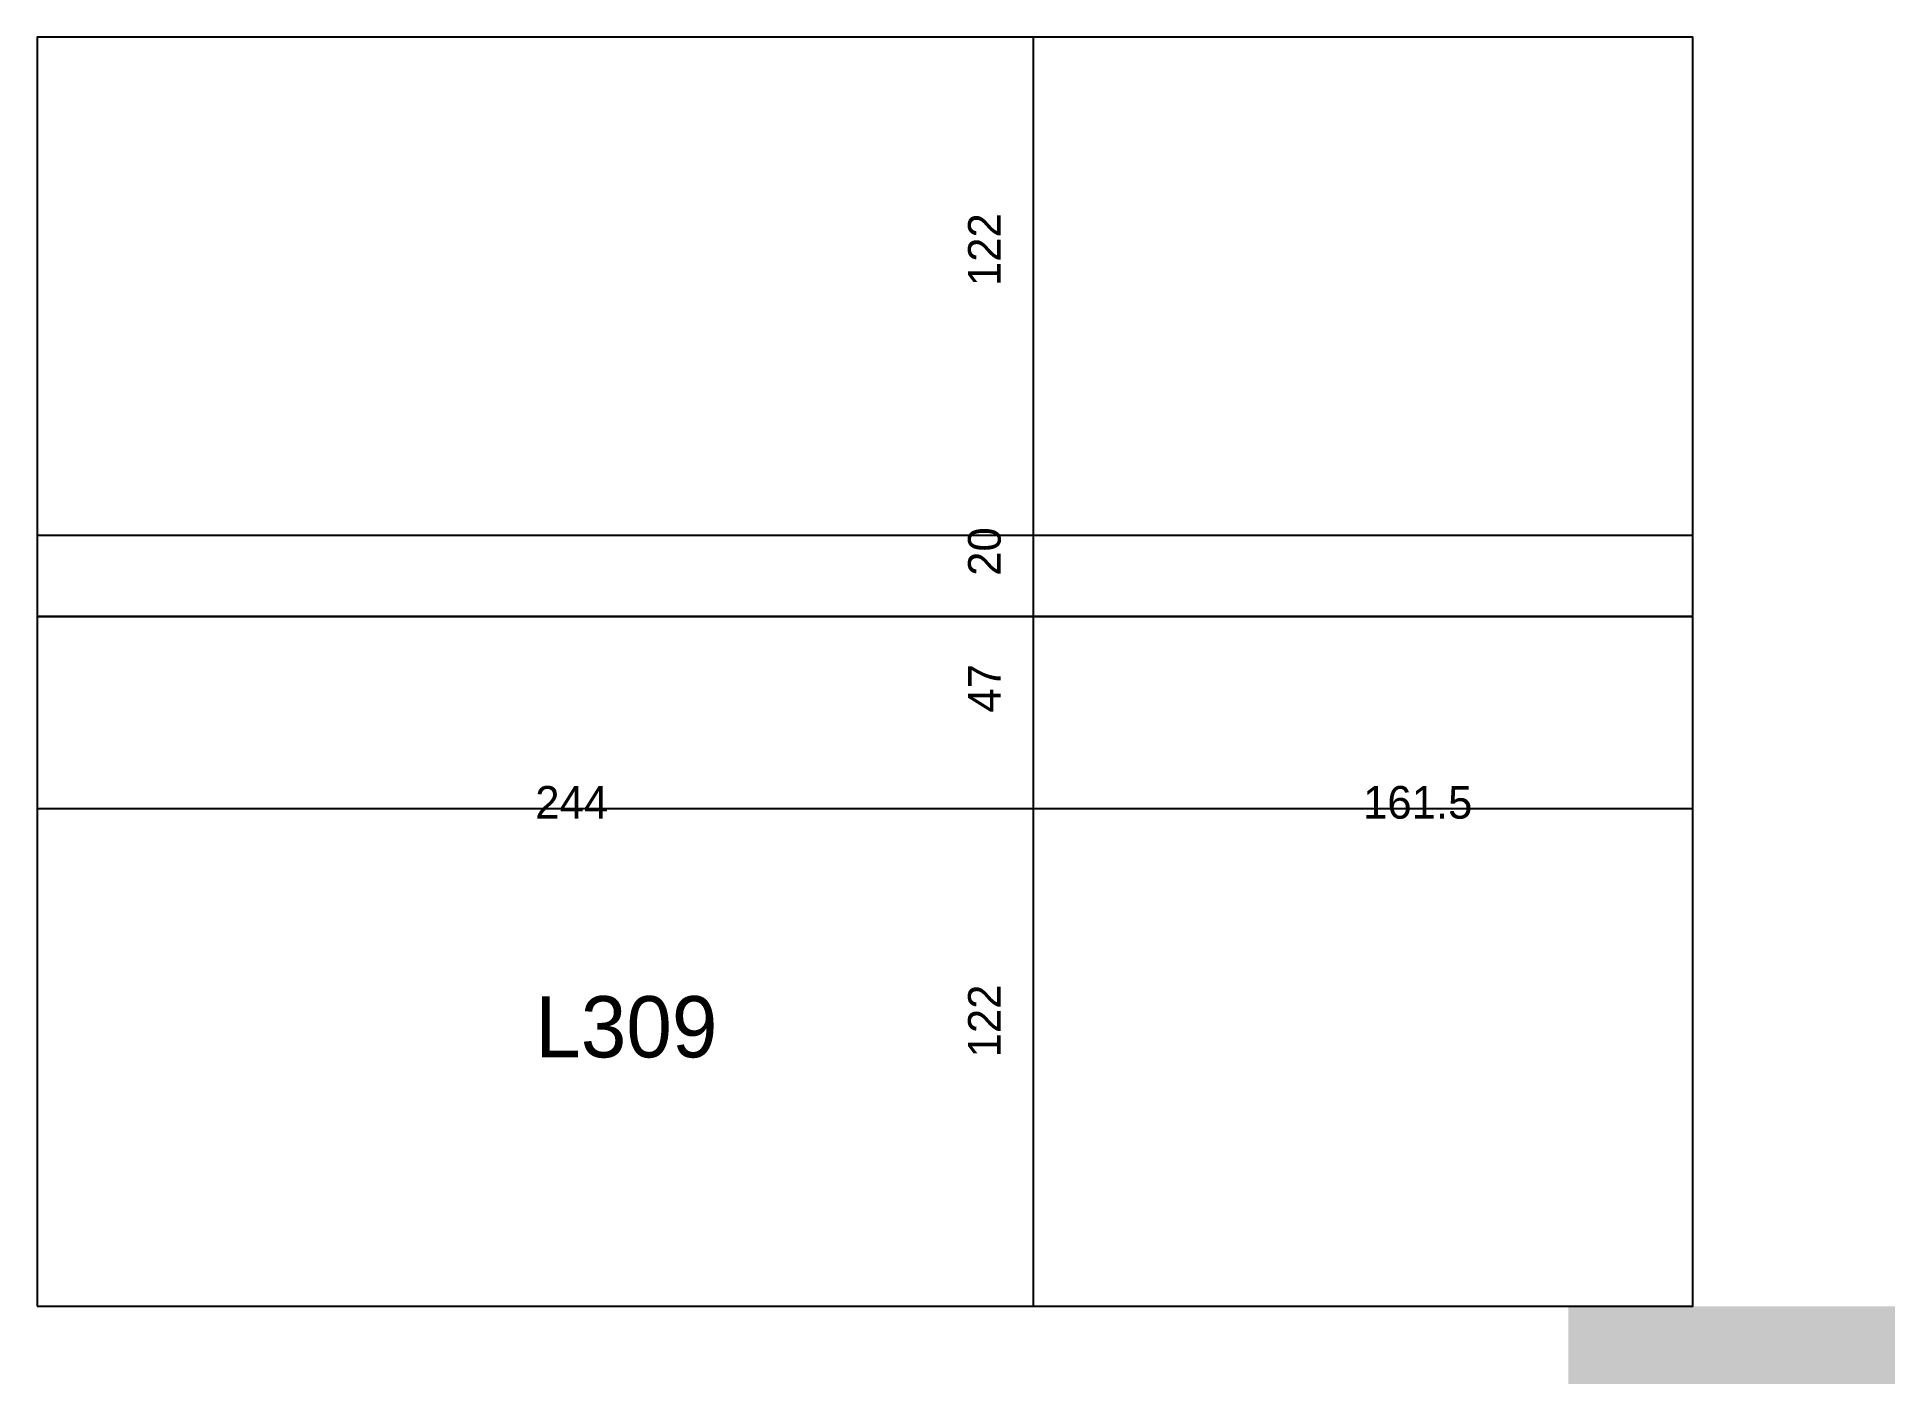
# Model space of a CAD drawing. Extents: x 2743 to 3198, y 2262 to 2592.
import ezdxf

# ---------------------------------------------------------------- set-up
doc = ezdxf.new("R2010")
doc.units = 0
for name, color, linetype in [('3', 3, 'Continuous'), ('4', 4, 'Continuous'), ('Hachura', 251, 'Continuous'), ('Painéis', 200, 'Continuous')]:
    doc.layers.add(name, color=color, linetype=linetype)

msp = doc.modelspace()

# ---------------------------------------------------------------- hatches: boundary and pattern name
at = {"layer": 'Hachura'}
h = msp.add_hatch(color=7, dxfattribs=at)
h.dxf.hatch_style = 1
h.paths.add_polyline_path([(3117.57, 2261.94), (3197.57, 2261.94), (3197.57, 2280.94), (3117.57, 2280.94)])

# ---------------------------------------------------------------- linework, layer by layer
at = {"layer": '3'}
for p, q in [((3148.07, 2591.94), (2742.57, 2591.94)), ((2742.57, 2591.94), (2742.57, 2280.94)), ((2986.57, 2280.94), (2986.57, 2591.94)), ((3148.07, 2280.94), (3148.07, 2591.94)), ((2742.57, 2449.94), (3148.07, 2449.94)), ((2742.57, 2402.94), (3148.07, 2402.94)), ((2742.57, 2280.94), (3148.07, 2280.94))]:
    msp.add_line(p, q, dxfattribs=at)
at = {"layer": '3', "lineweight": 25}
msp.add_lwpolyline([(2742.57, 2280.94), (3148.07, 2280.94), (3148.07, 2591.94), (2742.57, 2591.94)], close=True, dxfattribs=at)
at = {"layer": '3'}
for points in [[(2742.57, 2469.94), (3148.07, 2469.94)], [(3148.07, 2449.94), (2742.57, 2449.94)]]:
    msp.add_lwpolyline(points, dxfattribs=at)
at = {"layer": 'Painéis', "lineweight": 18}
for p, q in [((2986.57, 2280.94), (2986.57, 2591.94)), ((2742.57, 2469.94), (3148.07, 2469.94)), ((2742.57, 2449.94), (3148.07, 2449.94)), ((2742.57, 2402.94), (3148.07, 2402.94))]:
    msp.add_line(p, q, dxfattribs=at)

# ---------------------------------------------------------------- texts
at = {"layer": '4'}
msp.add_text('L309', height=15, dxfattribs=at).set_placement((2864.57, 2341.94))
at = {"layer": 'Painéis'}
for s, p in [('122', (2978.57, 2530.94)), ('20', (2978.57, 2459.94)), ('47', (2978.57, 2426.44)), ('122', (2978.57, 2341.94))]:
    msp.add_text(s, height=8, rotation=90, dxfattribs=at).set_placement(p)
for s, p in [('244', (2864.57, 2400.44)), ('161.5', (3067.32, 2400.44))]:
    msp.add_text(s, height=8, dxfattribs=at).set_placement(p)

doc.saveas('drawing.dxf')
